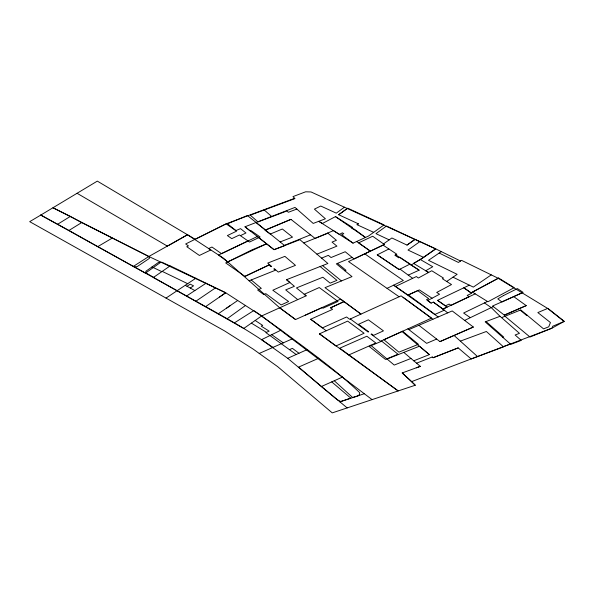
<?xml version="1.0" encoding="UTF-8"?>
<svg xmlns="http://www.w3.org/2000/svg" width="594" height="594" viewBox="0 0 594 594"><rect width="100%" height="100%" fill="white"/><g stroke="black" fill="none" stroke-linecap="round" stroke-linejoin="round"><path stroke-width="0.89" d="M344.438 207.209L336.286 213.149L320.738 206.036L314.412 209.133L325.415 218.785L313.209 223.426L294.988 207.41L245.003 226.782L250.208 230.955L250.958 230.598L260.12 236.984L249.554 242.04L239.427 234.979L231.779 238.639L227.376 235.573L236.612 231.148L226.136 223.849L195.144 239.3L97.319 181.118L40.778 215.073L177.45 290.86C205.606 306.942 234.474 321.8 261.538 339.686L287.704 358.301L347.171 407.907M373.671 232.351L357.083 224.725L358.36 223.797L338.669 214.738L347.238 208.487M338.669 214.738L347.713 208.182L384.073 224.896L368.421 236.1L353.051 243.154L333.449 230.621L315.05 238.387L290.934 219.349L265.459 230.041L255.762 222.312M227.019 318.829L245.456 305.516M320.107 266.535L336.969 280.338L330.153 283.138L322.869 277.22L296.458 287.942L306.155 295.827L261.642 315.956L243.8 328.43L153.43 277.457L170.218 265.845L225.69 292.76L261.642 315.956L372.082 399.621M383.524 243.889L391.862 237.971L407.024 245.092L415.087 239.315L419.854 241.639M357.083 224.725L358.368 223.804M170.025 265.978L162.028 262.281L158.338 262.526L145.775 271.317L146.711 273.403L153.601 277.339M160.9 262.184L145.463 273.121L133.323 266.416L148.842 256.489L187.496 234.749L223.589 258.279L279.648 307.751L295.574 319.55L322.082 307.625L322.913 308.241L338.016 301.44L319.245 287.533L304.135 294.334L306.155 295.827M407.024 245.092L415.006 239.427L386.516 226.024L375.98 233.657L389.196 239.865M423.685 257.425L435.699 248.901L419.951 241.572L407.996 250.052L423.685 257.425L411.174 265.021L395.723 254.796M219.52 297.022L225.69 292.76L148.842 256.489L81.668 222.602L68.963 230.442L40.778 215.073M205.583 306.638L225.69 292.76M166.03 298.091L195.953 278.155M226.604 308.13L230.316 305.576M428.578 272.475L413.528 263.387L420.262 259.496L435.721 248.886L460.543 261.026M187.058 286.293L190.191 284.147L193.54 285.825L190.273 288.053M218.236 313.803L237.689 300.505M441.29 251.611L428.504 260.321L457.15 274.331L446.681 281.467M491.275 274.881L473.329 287.11L452.992 277.168M195.99 301.136L215.422 287.934M186.613 295.975L206.066 283.219M234.719 322.668L253.787 310.565L261.642 315.956M57.7 224.213L70.389 216.379L81.668 222.602M41.097 214.887L29.7 221.659L224.48 330.858L253.089 349.049L277.561 366.565L332.246 412.882L415.273 385.239L411.642 381.615L551.937 328.185L564.092 321.451L547.661 308.442L498.247 278.289L461.545 260.343L458.434 262.459L439.174 253.051M68.963 230.442L97.75 246.636L112.08 238.187M187.496 234.749L168.733 245.441L167.003 245.894M498.247 278.289L470.968 292.835L463.84 287.786L471.703 293.273L467.188 295.426L469.089 296.748L451.046 305.39L449.138 304.061L445.426 305.843L437.563 300.356L469.334 285.157M322.282 223.559L335.462 216.61L352.598 227.443L351.603 227.962L353.69 229.277L354.173 229.061L365.562 237.563L335.462 216.61M399.138 296.77L348.537 261.568L383.048 245.107L396.837 254.232L394.854 255.234L398.745 257.803L399.829 257.261L410.09 264.04L399.138 269.565L377.249 254.848L388.892 248.983M273.032 347.423L261.538 339.686L281.088 330.086C307.907 350.118 335.395 369.461 359.66 392.627C360.588 396.346 354.804 396.592 352.68 397.52L334.274 380.754L321.317 386.553L298.648 367.085L318.829 358.197M487.474 301.462L463.617 313.031L470.329 317.642M464.627 320.404L493.332 306.608M387.05 288.357L403.341 280.487L364.731 253.831M240.392 235.655L245.961 232.989L240.533 228.638L235.907 230.561L227.487 223.804L247.438 215.511L284.697 245.634L274.034 249.68L257.336 236.509L218.599 255.026L227.71 261.917L266.558 243.807L251.863 249.918L225.683 262.919L245.003 276.425L269.089 264.939L271.131 266.669L271.681 266.461L267.716 263.09L284.89 256.356L295.478 265.355L278.304 272.089L274.339 268.718L273.797 268.933L275.356 270.255L249.109 280.806M248.017 240.971L221.503 253.645L211.961 247.03L208.761 248.537L210.825 249.963L199.398 255.457L186.776 246.703L188.439 245.901L185.662 243.978L226.136 223.849L294.646 198.307M438.209 316.973L393.636 285.172L395.515 286.486L416.387 276.544L418.347 278.014L431.764 270.745L443.503 278.089L442.352 278.705L451.514 284.556L436.701 292.448L439.553 294.238L427.665 300.571L431.155 303.111L433.323 302.108L442.976 309.036L447.178 307.128L437.563 300.356M375.883 248.507L354.039 258.939L345.196 251.737L331.044 257.536L328.356 255.346L321.584 258.115M244.327 276.589L269.089 264.939L271.124 266.676M375.883 248.5L384.385 244.498L372.69 236.234L358.65 242.864L370.344 251.121L356.675 241.535M475.222 293.867L442.857 309.088L447.735 312.867M513.847 296.725L526.225 305.613L504.395 315.176L492.567 306.014L522.096 292.842M255.197 320.478L262.704 325.43L261.241 326.165L269.149 331.133L265.904 332.64L296.183 354.514M330.568 307.878L344.045 301.581L360.981 314.092L401.091 295.879L432.922 319.253M383.048 245.107L384.385 244.498M408.271 275.126L419.119 270.173L411.174 265.021M305.249 315.199L340.629 299.146L344.045 301.581L330.442 307.789L332.581 309.363L310.684 319.245L322.386 327.895L346.577 316.981L349.658 319.268L360.981 314.092L325.007 287.667L351.997 276.611L336.323 263.847L352.116 257.38M259.236 353.452L292.708 338.684M319.446 333.843L347.653 321.109L364.092 333.249L335.885 345.983L319.446 333.843L398.18 390.926L339.783 348.173L366.862 336.219L375.846 343.005L348.775 354.96M289.56 349.614L292.382 348.344L298.975 353.259L307.247 349.569M334.274 380.754L342.515 377.056M287.704 358.301L298.975 353.259M418.867 325.304L439.961 341.609L473.344 327.042L452.205 310.937L408.872 329.611M439.961 341.609L473.344 327.042M436.649 339.048L426.655 343.354L407.892 328.853M504.247 315.065L526.225 305.613M290.971 219.379L264.983 230.242L270.27 234.066L282.365 229.009L292.53 237.117L280.145 241.936M344.847 270.79L346.012 270.307L337.489 263.365M284.385 245.374L310.536 234.823M501.559 317.634L520.782 309.927L543.562 328.876L548.745 326.797L550.445 322.557L537.837 312.57L547.868 308.353L564.3 321.361L552.724 326.232L551.937 328.185L529.989 337.028L505.004 316.253M527.049 315.139L526.499 315.362L520.233 310.15M303.72 242.931L327.918 233.234M316.929 254.158L336.917 246.154L332.031 242.085L336.434 240.318L327.702 233.056M387.058 359.021L419.438 346.228L429.38 354.611L413.736 360.796M415.273 385.239L402.22 372.943L420.322 366.335L410.966 358.457L394.23 365.072L370.753 345.255M416.565 363.179L432.209 356.994L433.093 357.737L458.174 347.891L471.191 358.962L503.512 346.881L486.367 331.482L460.365 341.127M297.713 299.621L285.699 289.894L294.416 286.315L286.508 279.707L327.895 263.484L299.918 239.694L274.034 249.68L245.003 226.782M458.174 347.891L433.093 357.737L432.194 356.994M271.881 216.662L258.011 221.926L250.289 215.154L294.951 198.611L292.968 196.614L305.606 191.81L311.026 191.951L435.721 248.886M296.852 209.051L288.365 212.281L286.887 210.989L271.911 216.691L264.13 209.905M502.918 337.444L503.771 337.125L486.033 321.554M503.311 346.703L510.402 344.015M500.044 316.305L485.179 321.874L510.795 344.357L521.257 340.384L515.124 334.994L519.475 333.345L500.044 316.305L491.171 307.543L484.459 302.925M416.26 367.82L420.344 366.357M339.82 401.886L364.293 393.718M151.967 266.929L161.828 271.651M162.207 271.384L187.808 283.754M70.389 216.379L52.963 207.759L148.842 256.489L149.502 258.308L137.066 266.676L133.836 266.713L97.75 246.636M185.41 285.395L194.862 290.57M420.262 259.496L432.744 266.706L425.735 270.753L428.645 272.438M322.46 223.463L318.748 221.324L339.412 234.392L342.396 232.818L343.792 233.694L341.661 234.645L353.051 243.154M77.072 193.28L167.33 246.094M251.396 323.136L266.454 332.38M409.823 264.174L419.119 270.173M432.061 298.225L419.371 289.909L408.004 295.055L395.515 286.486M377.249 254.848L399.138 269.565L400.014 269.112L412.652 278.326M261.509 316.053L281.088 330.086M271.718 334.689L283.353 342.901M403.036 297.304L431.548 318.117L380.643 341.223L371.05 334.177L371.614 333.925L373.567 335.358L383.457 330.865L368.391 319.81L358.501 324.294L368.681 331.771L368.124 332.024L350.326 318.963M433.323 302.108L444.319 310.165L434.927 314.434L408.338 294.906L417.768 290.644L428.712 298.685L426.492 299.688L431.155 303.111M279.581 307.781L295.574 319.55M310.707 319.238L326.269 330.761M322.572 265.57L341.446 280.932M286.538 279.7L289.909 282.492L272.802 290.236L288.617 301.537L281.14 304.922L265.808 293.644L263.795 294.557L257.64 290.028L261.315 288.357L251.203 279.967M321.317 386.553L337.162 399.703L340.763 401.499L350.816 398.151L331.727 381.89M402.012 331.526L429.373 354.611M403.794 352.405L410.966 358.457M454.083 335.484L477.509 356.534M402.22 372.943L411.694 381.6M503.519 295.537L497.817 298.849L501.893 302.004L523.106 292.374L517.448 288.587L503.519 295.537M498.663 278.051L472.445 292.144L487.956 301.759L514.174 287.667L498.663 278.051M402.613 331.252L383.887 339.738L398.923 352.16L418.406 344.297L402.613 331.252M381.727 341.201L369.186 346.436L385.476 359.429L398.01 354.195L381.727 341.201"/></g></svg>
